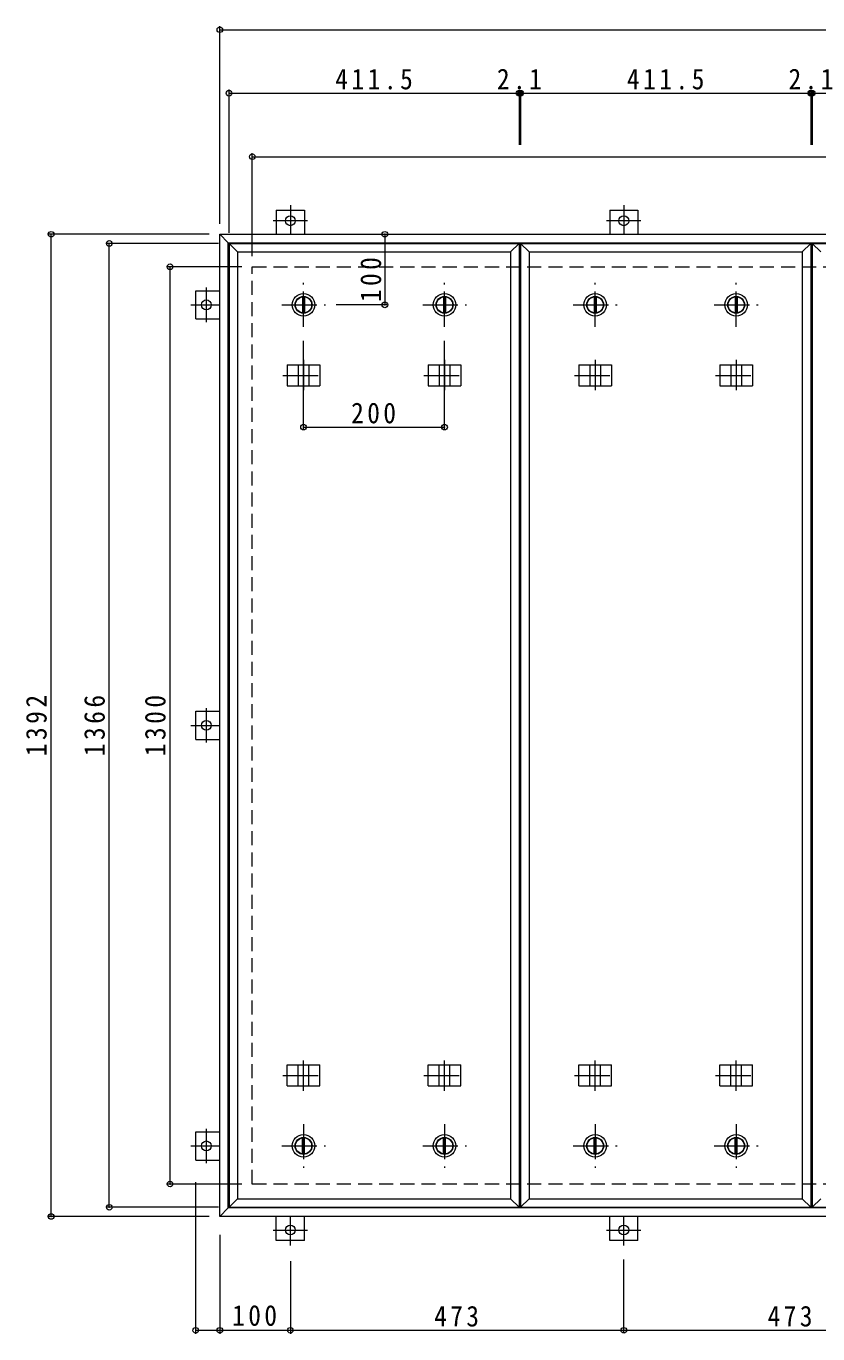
# Model space of a CAD drawing. Units: millimetres at full size, sheet at 1:10. Extents: x -2570 to 2484, y -1962 to 1552.
# Drawn here: x -2403 to -1280, y -332 to 1521 of the extents above; entities that cross this region are included whole.
import ezdxf

# ---------------------------------------------------------------- set-up
doc = ezdxf.new("R2010")
doc.units = ezdxf.units.MM
doc.header["$LTSCALE"] = 10
doc.header["$PDMODE"] = 32
doc.header["$PDSIZE"] = 8
doc.linetypes.add('CHAIN1', pattern=[8, 5, -1, 1, -1])
doc.linetypes.add('DASHED2', pattern=[3, 2, -1])
for name, color, linetype, lineweight in [('0-1_躯体', 2, 'DASHED2', 9), ('0-2_仕上', 4, 'Continuous', 9), ('0-3_建具', 4, 'Continuous', 9), ('0-C', 2, 'Continuous', 9), ('0-E', 3, 'Continuous', 9), ('0-F', 7, 'Continuous', 9)]:
    doc.layers.add(name, color=color, linetype=linetype, lineweight=lineweight)
doc.styles.add('ＭＳ ゴシック', font='')
doc.styles.get('ＭＳ ゴシック').set_extended_font_data('MS Gothic')

msp = doc.modelspace()

# ---------------------------------------------------------------- linework, layer by layer
at = {"layer": '0-1_躯体'}
for p, q in [((-2082.1, 1180.07), (-82.1, 1180.07)), ((-2082.1, -119.93), (-2082.1, 1180.07)), ((-82.1, -119.93), (-2082.1, -119.93))]:
    msp.add_line(p, q, dxfattribs=at)
at = {"layer": '0-2_仕上'}
for p, q in [((-2115.1, 1213.07), (-2115.1, -152.93)), ((-1703.6, 1213.07), (-1703.6, -152.93)), ((-1701.48, 1213.07), (-1701.48, -152.93)), ((-1289.98, 1213.07), (-1289.98, -152.93)), ((-1287.85, 1213.07), (-1287.85, -152.93)), ((-2103.1, 1201.07), (-2103.1, -140.93)), ((-1715.6, 1201.07), (-1715.6, -140.93)), ((-1689.48, 1201.07), (-1689.48, -140.93)), ((-1301.98, 1201.07), (-1301.98, -140.93))]:
    msp.add_line(p, q, dxfattribs=at)
for points in [[(-2103.1, 1201.07), (-2115.1, 1213.07), (-1703.6, 1213.07)], [(-2103.1, 1201.07), (-1715.6, 1201.07), (-1703.6, 1213.07)], [(-1689.48, 1201.07), (-1701.48, 1213.07), (-1289.98, 1213.07)], [(-1689.48, 1201.07), (-1301.98, 1201.07), (-1289.98, 1213.07)], [(-1275.85, 1201.07), (-1287.85, 1213.07), (-876.35, 1213.07)], [(-2103.1, -140.93), (-2115.1, -152.93), (-1703.6, -152.93)], [(-2103.1, -140.93), (-1715.6, -140.93), (-1703.6, -152.93)], [(-1689.48, -140.93), (-1701.48, -152.93), (-1289.98, -152.93)], [(-1689.48, -140.93), (-1301.98, -140.93), (-1289.98, -152.93)], [(-1275.85, -140.93), (-1287.85, -152.93), (-876.35, -152.93)]]:
    msp.add_lwpolyline(points, dxfattribs=at)
at = {"layer": '0-3_建具', "color": 2}
for p, q in [((-2128.1, 1226.07), (-2116.1, 1214.07)), ((-2128.1, 1226.07), (-36.1, 1226.07)), ((-2128.1, -165.93), (-2128.1, 1226.07)), ((-2116.1, 1214.07), (-48.1, 1214.07)), ((-2116.1, -153.93), (-2116.1, 1214.07)), ((-2116.1, -153.93), (-2128.1, -165.93)), ((-36.1, -165.93), (-2128.1, -165.93)), ((-48.1, -153.93), (-2116.1, -153.93))]:
    msp.add_line(p, q, dxfattribs=at)
at = {"layer": '0-3_建具'}
for p, q in [((-2032.44, 1041.07), (-2032.44, 1011.07)), ((-2032.44, 1041.07), (-1986.26, 1041.07)), ((-2016.85, 1041.07), (-2016.85, 1011.07)), ((-2001.85, 1041.07), (-2001.85, 1011.07)), ((-1986.26, 1041.07), (-1986.26, 1011.07)), ((-1832.44, 1041.07), (-1832.44, 1011.07)), ((-1832.44, 1041.07), (-1786.26, 1041.07)), ((-1816.85, 1041.07), (-1816.85, 1011.07)), ((-1801.85, 1041.07), (-1801.85, 1011.07)), ((-1786.26, 1041.07), (-1786.26, 1011.07)), ((-1618.82, 1041.07), (-1618.82, 1011.07)), ((-1618.82, 1041.07), (-1572.64, 1041.07)), ((-1603.23, 1041.07), (-1603.23, 1011.07)), ((-1588.23, 1041.07), (-1588.23, 1011.07)), ((-1572.64, 1041.07), (-1572.64, 1011.07)), ((-1418.82, 1041.07), (-1418.82, 1011.07)), ((-1418.82, 1041.07), (-1372.64, 1041.07)), ((-1403.23, 1041.07), (-1403.23, 1011.07)), ((-1388.23, 1041.07), (-1388.23, 1011.07)), ((-1372.64, 1041.07), (-1372.64, 1011.07)), ((-2032.44, 1011.07), (-1986.26, 1011.07)), ((-1832.44, 1011.07), (-1786.26, 1011.07)), ((-1618.82, 1011.07), (-1572.64, 1011.07)), ((-1418.82, 1011.07), (-1372.64, 1011.07)), ((-2032.44, 19.07), (-2032.44, 49.07)), ((-2032.44, 49.07), (-1986.26, 49.07)), ((-2016.85, 19.07), (-2016.85, 49.07)), ((-2001.85, 19.07), (-2001.85, 49.07)), ((-1986.26, 19.07), (-1986.26, 49.07)), ((-1832.44, 19.07), (-1832.44, 49.07)), ((-1832.44, 49.07), (-1786.26, 49.07)), ((-1816.85, 19.07), (-1816.85, 49.07)), ((-1801.85, 19.07), (-1801.85, 49.07)), ((-1786.26, 19.07), (-1786.26, 49.07)), ((-1618.82, 19.07), (-1618.82, 49.07)), ((-1618.82, 49.07), (-1572.64, 49.07)), ((-1603.23, 19.07), (-1603.23, 49.07)), ((-1588.23, 19.07), (-1588.23, 49.07)), ((-1572.64, 19.07), (-1572.64, 49.07)), ((-1418.82, 19.07), (-1418.82, 49.07)), ((-1418.82, 49.07), (-1372.64, 49.07)), ((-1403.23, 19.07), (-1403.23, 49.07)), ((-1388.23, 19.07), (-1388.23, 49.07)), ((-1372.64, 19.07), (-1372.64, 49.07)), ((-2032.44, 19.07), (-1986.26, 19.07)), ((-1832.44, 19.07), (-1786.26, 19.07)), ((-1618.82, 19.07), (-1572.64, 19.07)), ((-1418.82, 19.07), (-1372.64, 19.07))]:
    msp.add_line(p, q, dxfattribs=at)
at = {"layer": '0-3_建具', "linetype": 'CHAIN1'}
for p, q in [((-2009.35, 1048.18), (-2009.35, 1004.95)), ((-1809.35, 1048.18), (-1809.35, 1004.95)), ((-1595.73, 1048.18), (-1595.73, 1004.95)), ((-1395.73, 1048.18), (-1395.73, 1004.95)), ((-2038.76, 1026.07), (-1979.94, 1026.07)), ((-1838.76, 1026.07), (-1779.94, 1026.07)), ((-1625.14, 1026.07), (-1566.32, 1026.07)), ((-1425.14, 1026.07), (-1366.32, 1026.07)), ((-2009.35, 11.95), (-2009.35, 55.19)), ((-1809.35, 11.95), (-1809.35, 55.19)), ((-1595.73, 11.95), (-1595.73, 55.19)), ((-1395.73, 11.95), (-1395.73, 55.19)), ((-2038.76, 34.07), (-1979.94, 34.07)), ((-1838.76, 34.07), (-1779.94, 34.07)), ((-1625.14, 34.07), (-1566.32, 34.07)), ((-1425.14, 34.07), (-1366.32, 34.07))]:
    msp.add_line(p, q, dxfattribs=at)
at = {"layer": '0-C', "linetype": 'CHAIN1'}
for p, q in [((-2009.35, 1095.07), (-2009.35, 1157.07)), ((-1809.35, 1095.07), (-1809.35, 1157.07)), ((-1595.73, 1095.07), (-1595.73, 1157.07)), ((-1395.73, 1095.07), (-1395.73, 1157.07)), ((-2040.35, 1126.07), (-1978.35, 1126.07)), ((-1840.35, 1126.07), (-1778.35, 1126.07)), ((-1626.73, 1126.07), (-1564.73, 1126.07)), ((-1426.73, 1126.07), (-1364.73, 1126.07)), ((-2009.35, -34.93), (-2009.35, -96.93)), ((-1809.35, -34.93), (-1809.35, -96.93)), ((-1595.73, -34.93), (-1595.73, -96.93)), ((-1395.73, -34.93), (-1395.73, -96.93)), ((-2040.35, -65.93), (-1978.35, -65.93)), ((-1840.35, -65.93), (-1778.35, -65.93)), ((-1626.73, -65.93), (-1564.73, -65.93)), ((-1426.73, -65.93), (-1364.73, -65.93))]:
    msp.add_line(p, q, dxfattribs=at)
at = {"layer": '0-C'}
for p, q in [((-2010.85, 1137.47), (-2010.85, 1114.67)), ((-2007.85, 1137.47), (-2007.85, 1114.67)), ((-1810.85, 1137.47), (-1810.85, 1114.67)), ((-1807.85, 1137.47), (-1807.85, 1114.67)), ((-1597.23, 1137.47), (-1597.23, 1114.67)), ((-1594.23, 1137.47), (-1594.23, 1114.67)), ((-1397.23, 1137.47), (-1397.23, 1114.67)), ((-1394.23, 1137.47), (-1394.23, 1114.67)), ((-2010.85, -77.33), (-2010.85, -54.53)), ((-2007.85, -77.33), (-2007.85, -54.53)), ((-1810.85, -77.33), (-1810.85, -54.53)), ((-1807.85, -77.33), (-1807.85, -54.53)), ((-1597.23, -77.33), (-1597.23, -54.53)), ((-1594.23, -77.33), (-1594.23, -54.53)), ((-1397.23, -77.33), (-1397.23, -54.53)), ((-1394.23, -77.33), (-1394.23, -54.53))]:
    msp.add_line(p, q, dxfattribs=at)
for centre, radius in [((-2009.35, 1126.07), 16), ((-2009.35, 1126.07), 12), ((-2009.35, 1126.07), 11.5), ((-1809.35, 1126.07), 16), ((-1809.35, 1126.07), 12), ((-1809.35, 1126.07), 11.5), ((-1595.73, 1126.07), 16), ((-1595.73, 1126.07), 12), ((-1595.73, 1126.07), 11.5), ((-1395.73, 1126.07), 16), ((-1395.73, 1126.07), 12), ((-1395.73, 1126.07), 11.5), ((-2009.35, -65.93), 16), ((-2009.35, -65.93), 12), ((-2009.35, -65.93), 11.5), ((-1809.35, -65.93), 16), ((-1809.35, -65.93), 12), ((-1809.35, -65.93), 11.5), ((-1595.73, -65.93), 16), ((-1595.73, -65.93), 12), ((-1595.73, -65.93), 11.5), ((-1395.73, -65.93), 16), ((-1395.73, -65.93), 12), ((-1395.73, -65.93), 11.5)]:
    msp.add_circle(centre, radius, dxfattribs=at)
at = {"layer": '0-E', "linetype": 'CHAIN1'}
for p, q in [((-2028.1, 1267.24), (-2028.1, 1226.07)), ((-1555.1, 1267.24), (-1555.1, 1226.07)), ((-2003.72, 1245.27), (-2052.48, 1245.27)), ((-1530.72, 1245.27), (-1579.48, 1245.27)), ((-2147.3, 1150.44), (-2147.3, 1101.69)), ((-2169.27, 1126.07), (-2128.1, 1126.07)), ((-2147.3, 554.44), (-2147.3, 505.69)), ((-2169.27, 530.07), (-2128.1, 530.07)), ((-2147.3, -41.56), (-2147.3, -90.31)), ((-2169.27, -65.93), (-2128.1, -65.93)), ((-2028.1, -207.11), (-2028.1, -165.93)), ((-1555.1, -207.11), (-1555.1, -165.93)), ((-2052.48, -185.13), (-2003.72, -185.13)), ((-1579.48, -185.13), (-1530.72, -185.13))]:
    msp.add_line(p, q, dxfattribs=at)
at = {"layer": '0-E'}
for p, q in [((-2048.1, 1260.27), (-2008.1, 1260.27)), ((-2048.1, 1260.27), (-2048.1, 1226.07)), ((-2008.1, 1260.27), (-2008.1, 1226.07)), ((-1575.1, 1260.27), (-1535.1, 1260.27)), ((-1575.1, 1260.27), (-1575.1, 1226.07)), ((-1535.1, 1260.27), (-1535.1, 1226.07)), ((-2162.3, 1106.07), (-2162.3, 1146.07)), ((-2162.3, 1146.07), (-2128.1, 1146.07)), ((-2162.3, 1106.07), (-2128.1, 1106.07)), ((-2162.3, 510.07), (-2162.3, 550.07)), ((-2162.3, 550.07), (-2128.1, 550.07)), ((-2162.3, 510.07), (-2128.1, 510.07)), ((-2162.3, -85.93), (-2162.3, -45.93)), ((-2162.3, -45.93), (-2128.1, -45.93)), ((-2162.3, -85.93), (-2128.1, -85.93)), ((-2048.1, -200.13), (-2048.1, -165.93)), ((-2008.1, -200.13), (-2008.1, -165.93)), ((-1575.1, -200.13), (-1575.1, -165.93)), ((-1535.1, -200.13), (-1535.1, -165.93)), ((-2008.1, -200.13), (-2048.1, -200.13)), ((-1535.1, -200.13), (-1575.1, -200.13))]:
    msp.add_line(p, q, dxfattribs=at)
for centre in [(-2028.1, 1245.27), (-1555.1, 1245.27), (-2147.3, 1126.07), (-2147.3, 530.07), (-2147.3, -65.93), (-2028.1, -185.13), (-1555.1, -185.13)]:
    msp.add_circle(centre, 7, dxfattribs=at)
at = {"layer": '0-F'}
for p, q in [((-2128.1, 1241.07), (-2128.1, 1521.07)), ((-2128.1, 1516.07), (-36.1, 1516.07)), ((-2115.1, 1228.07), (-2115.1, 1431.07)), ((-1703.6, 1429.07), (-1703.6, 1353.02)), ((-1701.48, 1429.07), (-1701.48, 1353.02)), ((-1289.98, 1429.07), (-1289.98, 1353.02)), ((-1287.85, 1429.07), (-1287.85, 1353.02)), ((-2115.1, 1426.07), (-1703.6, 1426.07)), ((-1703.6, 1426.07), (-1701.48, 1426.07)), ((-1701.48, 1426.07), (-1289.98, 1426.07)), ((-1289.98, 1426.07), (-1287.85, 1426.07)), ((-1287.85, 1426.07), (-876.35, 1426.07)), ((-2082.1, 1195.07), (-2082.1, 1341.07)), ((-2082.1, 1336.07), (-82.1, 1336.07)), ((-2143.1, 1226.07), (-2372.36, 1226.07)), ((-2367.36, -165.93), (-2367.36, 1226.07)), ((-1894, 1226.07), (-1894, 1126.07)), ((-2130.1, 1213.07), (-2289.9, 1213.07)), ((-2284.9, -152.93), (-2284.9, 1213.07)), ((-2097.1, 1180.07), (-2203.73, 1180.07)), ((-2198.73, -119.93), (-2198.73, 1180.07)), ((-1891, 1126.07), (-1963.17, 1126.07)), ((-2009.35, 949.77), (-2009.35, 1075.07)), ((-1809.35, 949.77), (-1809.35, 1075.07)), ((-2009.35, 952.77), (-1809.35, 952.77)), ((-2097.1, -119.93), (-2203.73, -119.93)), ((-2162.3, -332.3), (-2162.3, -117.14)), ((-2143.1, -165.93), (-2372.36, -165.93)), ((-2130.1, -152.93), (-2289.9, -152.93)), ((-2128.1, -192.14), (-2128.1, -332.3)), ((-2028.1, -229.44), (-2028.1, -332.3)), ((-1555.1, -330.3), (-1555.1, -227.11)), ((-2162.3, -327.3), (-2128.1, -327.3)), ((-2128.1, -327.3), (-2028.1, -327.3)), ((-2028.1, -327.3), (-1555.1, -327.3)), ((-1555.1, -327.3), (-1082.1, -327.3))]:
    msp.add_line(p, q, dxfattribs=at)
for p in [(-2128.1, 1516.07), (-2115.1, 1426.07), (-1703.6, 1426.07), (-1701.48, 1426.07), (-1289.98, 1426.07), (-1287.85, 1426.07), (-2082.1, 1336.07), (-2367.36, 1226.07), (-1894, 1226.07), (-2284.9, 1213.07), (-2198.73, 1180.07), (-1894, 1126.07), (-2009.35, 952.77), (-1809.35, 952.77), (-2198.73, -119.93), (-2367.36, -165.93), (-2284.9, -152.93), (-2162.3, -327.3), (-2128.1, -327.3), (-2028.1, -327.3), (-1555.1, -327.3)]:
    msp.add_point(p, dxfattribs=at)

# ---------------------------------------------------------------- texts
at = {"layer": '0-F', "color": 2, "char_height": 29.33, "attachment_point": 7, "style": 'ＭＳ ゴシック'}
for s, insert in [('\\T1.28;\\W0.9;411.5', (-1964.35, 1431.07)), ('\\T1.27;\\W0.9;2.1', (-1735.04, 1431.07)), ('\\T1.28;\\W0.9;411.5', (-1550.73, 1431.07)), ('\\T1.27;\\W0.9;2.1', (-1321.41, 1431.07)), ('\\T1.27;\\W0.9;200', (-1941.85, 957.77)), ('\\T1.27;\\W0.9;100', (-2110.6, -321.3)), ('\\T1.27;\\W0.9;473', (-1824.1, -322.3)), ('\\T1.27;\\W0.9;473', (-1351.1, -322.3))]:
    msp.add_mtext(s, dxfattribs=dict(at, insert=insert))
at = {"layer": '0-F', "color": 2, "char_height": 29.33, "attachment_point": 7, "rotation": 90, "style": 'ＭＳ ゴシック'}
for s, insert in [('\\T1.27;\\W0.9;100', (-1899, 1130.08)), ('\\T1.28;\\W0.9;1392', (-2373.36, 486.32)), ('\\T1.28;\\W0.9;1366', (-2290.9, 486.32)), ('\\T1.28;\\W0.9;1300', (-2204.73, 486.32))]:
    msp.add_mtext(s, dxfattribs=dict(at, insert=insert))

doc.saveas('drawing.dxf')
